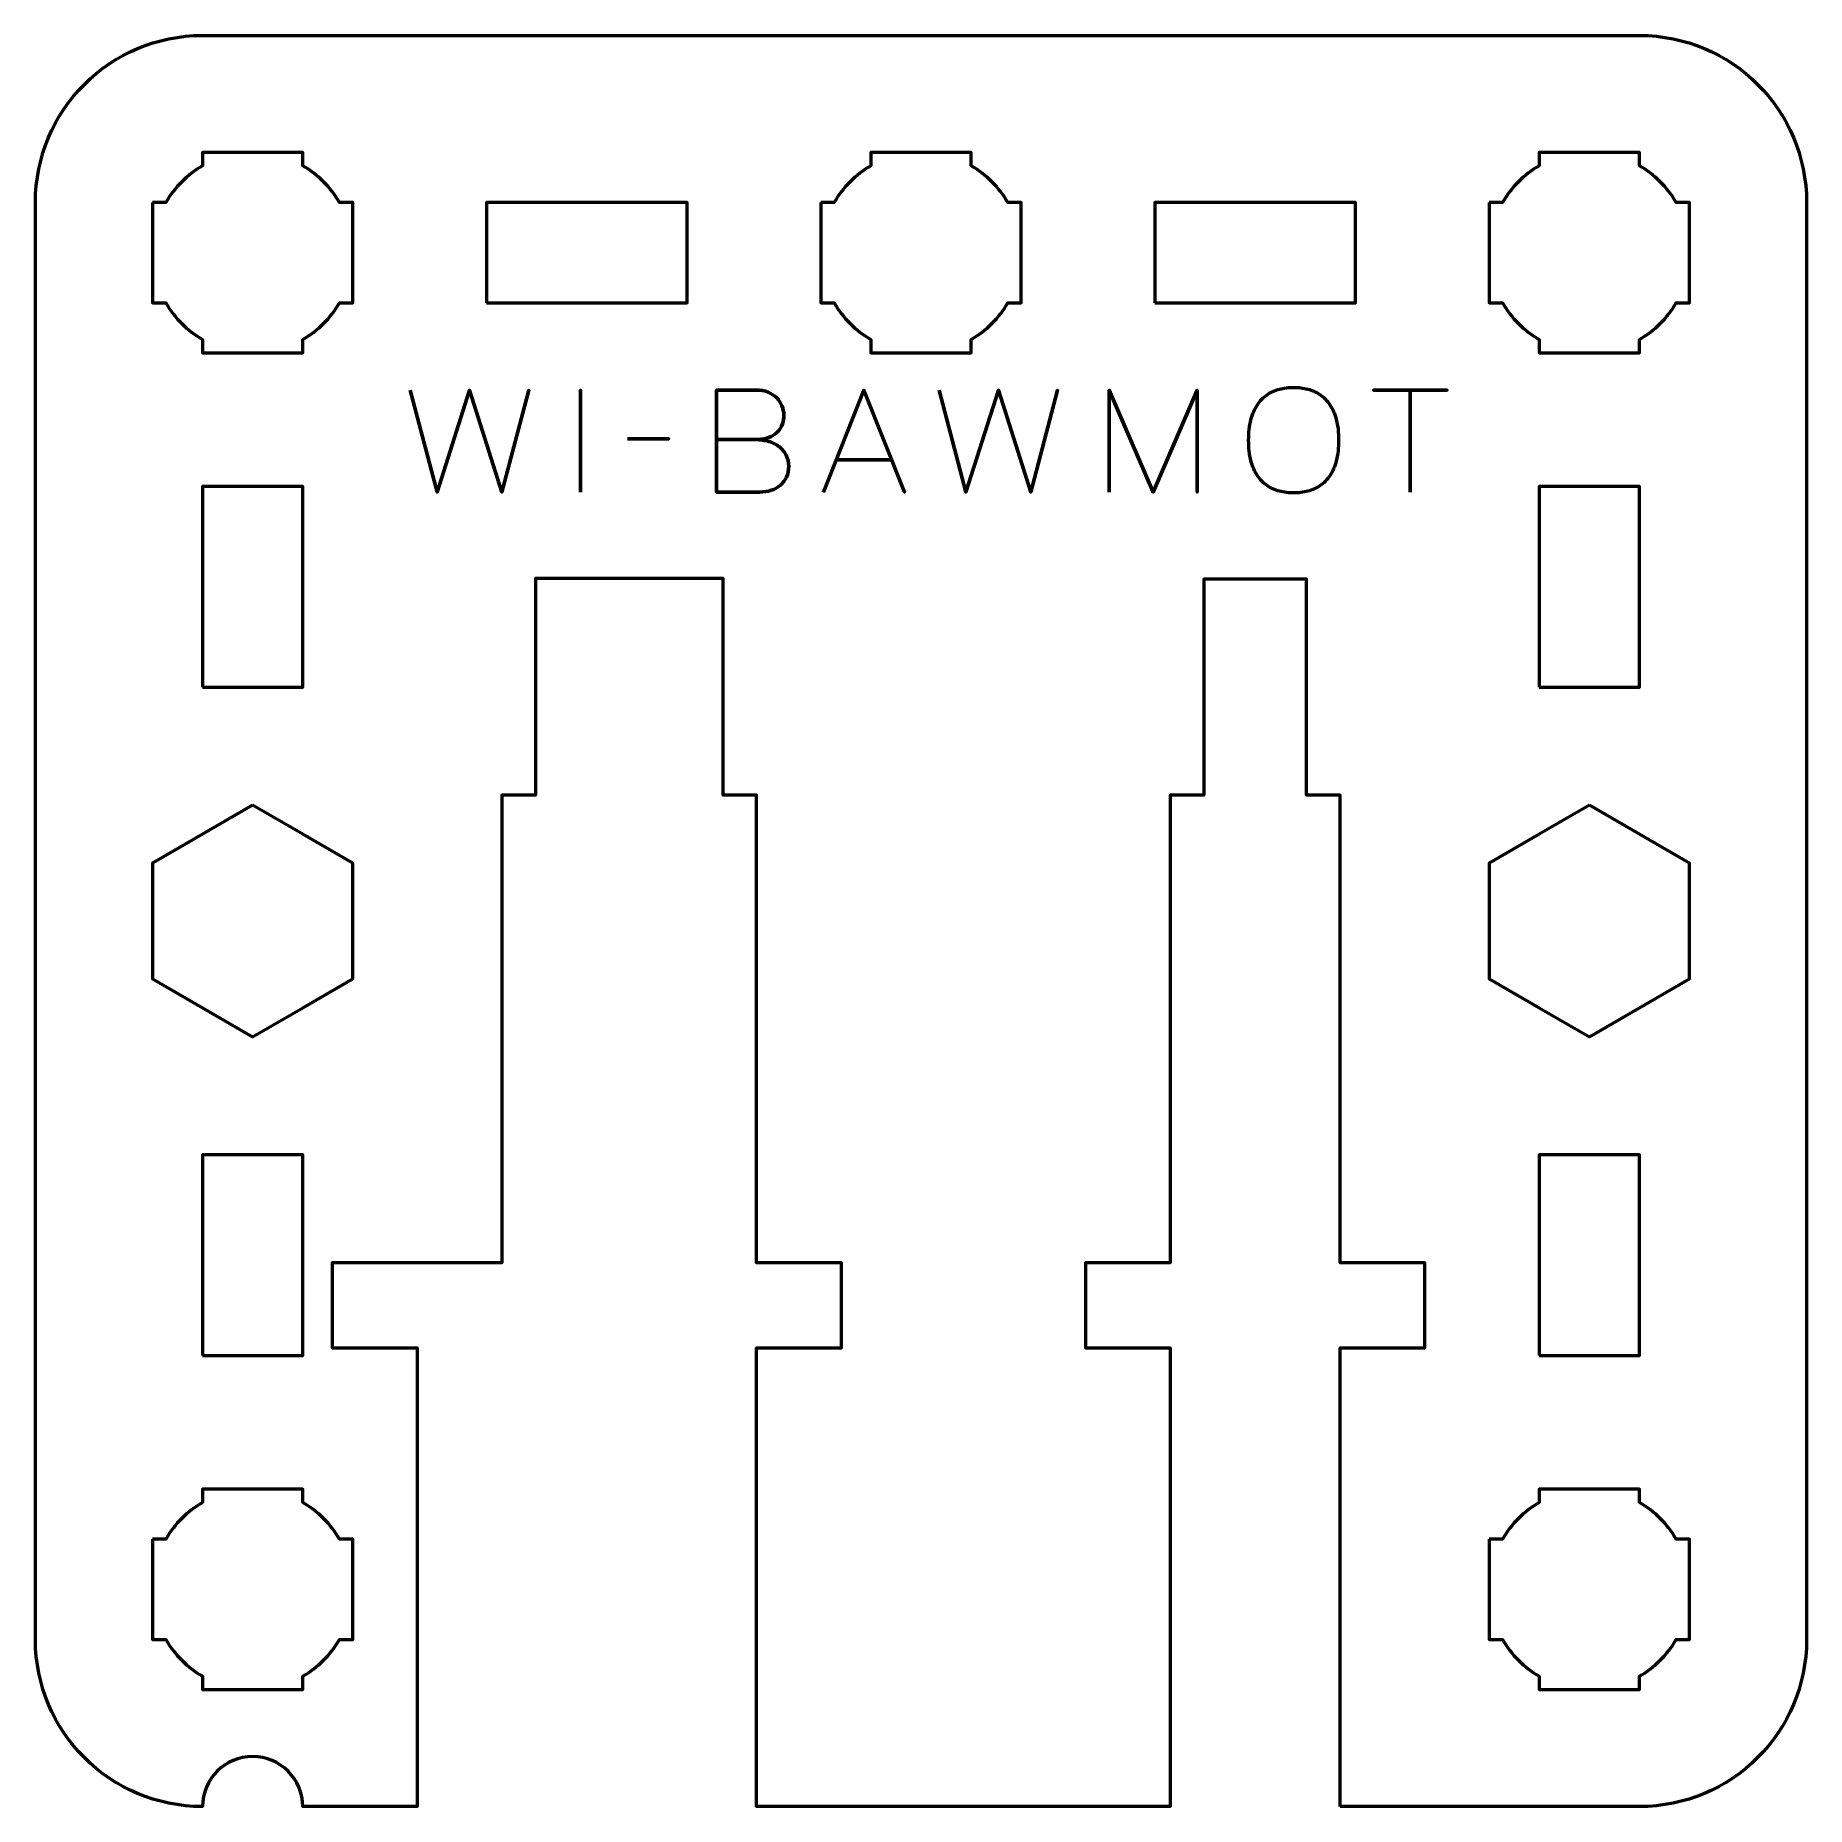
# Model space of a CAD drawing. Header units: centimetres. Extents: x -13.15 to -7.85, y -17.5 to -12.2.
import ezdxf

# ---------------------------------------------------------------- set-up
doc = ezdxf.new("R2010")
doc.units = ezdxf.units.CM
doc.header["$MEASUREMENT"] = 0
doc.layers.add('Layer 1', color=7, linetype='Continuous')

msp = doc.modelspace()

# ---------------------------------------------------------------- linework, layer by layer
at = {"layer": 'Layer 1', "lineweight": 53}
for points in [[(-11.8, -13), (-11.2, -13), (-11.2, -12.7), (-11.8, -12.7), (-11.8, -13)], [(-9.8, -13), (-9.2, -13), (-9.2, -12.7), (-9.8, -12.7), (-9.8, -13)], [(-12.65, -14.15), (-12.35, -14.15), (-12.35, -13.55), (-12.65, -13.55), (-12.65, -14.15)], [(-8.65, -14.15), (-8.35, -14.15), (-8.35, -13.55), (-8.65, -13.55), (-8.65, -14.15)], [(-12.65, -16.15), (-12.35, -16.15), (-12.35, -15.55), (-12.65, -15.55), (-12.65, -16.15)], [(-8.65, -16.15), (-8.35, -16.15), (-8.35, -15.55), (-8.65, -15.55), (-8.65, -16.15)]]:
    msp.add_lwpolyline(points, close=True, dxfattribs=at)
for points, knots in [([(-9.246, -17.5), (-9.246, -17.5), (-8.35, -17.5), (-8.35, -17.5), (-8.35, -17.5), (-8.07391, -17.5), (-7.85, -17.27609), (-7.85, -17), (-7.85, -17), (-7.85, -17), (-7.85, -12.7), (-7.85, -12.7), (-7.85, -12.7), (-7.85, -12.42391), (-8.07391, -12.2), (-8.35, -12.2), (-8.35, -12.2), (-8.35, -12.2), (-12.65, -12.2), (-12.65, -12.2), (-12.65, -12.2), (-12.92609, -12.2), (-13.15, -12.42391), (-13.15, -12.7), (-13.15, -12.7), (-13.15, -12.7), (-13.15, -17), (-13.15, -17), (-13.15, -17), (-13.15, -17.27609), (-12.92609, -17.5), (-12.65, -17.5), (-12.65, -17.5), (-12.65, -17.5), (-12.65, -17.5), (-12.65, -17.5), (-12.65, -17.5), (-12.65, -17.41717), (-12.58283, -17.35), (-12.5, -17.35), (-12.5, -17.35), (-12.41717, -17.35), (-12.35, -17.41717), (-12.35, -17.5), (-12.35, -17.5), (-12.35, -17.5), (-12.008, -17.5), (-12.008, -17.5), (-12.008, -17.5), (-12.008, -17.5), (-12.008, -16.12699), (-12.008, -16.12699), (-12.008, -16.12699), (-12.008, -16.12699), (-12.262, -16.12699), (-12.262, -16.12699), (-12.262, -16.12699), (-12.262, -16.12699), (-12.262, -15.87299), (-12.262, -15.87299), (-12.262, -15.87299), (-12.262, -15.87299), (-11.754, -15.87299), (-11.754, -15.87299), (-11.754, -15.87299), (-11.754, -15.87299), (-11.754, -14.47299), (-11.754, -14.47299), (-11.754, -14.47299), (-11.754, -14.47299), (-11.654, -14.47302), (-11.654, -14.47302), (-11.654, -14.47302), (-11.654, -14.47302), (-11.654, -14.24998), (-11.654, -14.24998), (-11.654, -14.24998), (-11.654, -14.24998), (-11.654, -13.825), (-11.654, -13.825), (-11.654, -13.825), (-11.654, -13.825), (-11.092, -13.82501), (-11.092, -13.82501), (-11.092, -13.82501), (-11.092, -13.82501), (-11.092, -14.24998), (-11.092, -14.24998), (-11.092, -14.24998), (-11.092, -14.24998), (-11.092, -14.47302), (-11.092, -14.47302), (-11.092, -14.47302), (-11.092, -14.47302), (-10.992, -14.47299), (-10.992, -14.47299), (-10.992, -14.47299), (-10.992, -14.47299), (-10.992, -15.87299), (-10.992, -15.87299), (-10.992, -15.87299), (-10.992, -15.87299), (-10.738, -15.87299), (-10.738, -15.87299), (-10.738, -15.87299), (-10.738, -15.87299), (-10.738, -16.12699), (-10.738, -16.12699), (-10.738, -16.12699), (-10.738, -16.12699), (-10.992, -16.12699), (-10.992, -16.12699), (-10.992, -16.12699), (-10.992, -16.12699), (-10.992, -17.5), (-10.992, -17.5), (-10.992, -17.5), (-10.992, -17.5), (-9.754, -17.5), (-9.754, -17.5), (-9.754, -17.5), (-9.754, -17.5), (-9.754, -16.12699), (-9.754, -16.12699), (-9.754, -16.12699), (-9.754, -16.12699), (-10.008, -16.12699), (-10.008, -16.12699), (-10.008, -16.12699), (-10.008, -16.12699), (-10.008, -15.87299), (-10.008, -15.87299), (-10.008, -15.87299), (-10.008, -15.87299), (-9.754, -15.87299), (-9.754, -15.87299), (-9.754, -15.87299), (-9.754, -15.87299), (-9.754, -14.47299), (-9.754, -14.47299), (-9.754, -14.47299), (-9.754, -14.47299), (-9.654, -14.47302), (-9.654, -14.47302), (-9.654, -14.47302), (-9.654, -14.47302), (-9.654, -14.24998), (-9.654, -14.24998), (-9.654, -14.24998), (-9.654, -14.24998), (-9.65399, -13.827), (-9.65399, -13.827), (-9.65399, -13.827), (-9.65399, -13.827), (-9.34599, -13.82701), (-9.34599, -13.82701), (-9.34599, -13.82701), (-9.34599, -13.82701), (-9.346, -14.24998), (-9.346, -14.24998), (-9.346, -14.24998), (-9.346, -14.24998), (-9.346, -14.47302), (-9.346, -14.47302), (-9.346, -14.47302), (-9.346, -14.47302), (-9.246, -14.47299), (-9.246, -14.47299), (-9.246, -14.47299), (-9.246, -14.47299), (-9.246, -15.87299), (-9.246, -15.87299), (-9.246, -15.87299), (-9.246, -15.87299), (-8.992, -15.87299), (-8.992, -15.87299), (-8.992, -15.87299), (-8.992, -15.87299), (-8.992, -16.12699), (-8.992, -16.12699), (-8.992, -16.12699), (-8.992, -16.12699), (-9.246, -16.12699), (-9.246, -16.12699), (-9.246, -16.12699), (-9.246, -16.12699), (-9.246, -17.5), (-9.246, -17.5)], [0, 0, 0, 0, 0.0212766, 0.0212766, 0.0212766, 0.0212766, 0.0425532, 0.0425532, 0.0425532, 0.0425532, 0.0638298, 0.0638298, 0.0638298, 0.0638298, 0.0851064, 0.0851064, 0.0851064, 0.0851064, 0.106383, 0.106383, 0.106383, 0.106383, 0.1276596, 0.1276596, 0.1276596, 0.1276596, 0.1489362, 0.1489362, 0.1489362, 0.1489362, 0.1702128, 0.1702128, 0.1702128, 0.1702128, 0.1914894, 0.1914894, 0.1914894, 0.1914894, 0.212766, 0.212766, 0.212766, 0.212766, 0.2340426, 0.2340426, 0.2340426, 0.2340426, 0.2553191, 0.2553191, 0.2553191, 0.2553191, 0.2765957, 0.2765957, 0.2765957, 0.2765957, 0.2978723, 0.2978723, 0.2978723, 0.2978723, 0.3191489, 0.3191489, 0.3191489, 0.3191489, 0.3404255, 0.3404255, 0.3404255, 0.3404255, 0.3617021, 0.3617021, 0.3617021, 0.3617021, 0.3829787, 0.3829787, 0.3829787, 0.3829787, 0.4042553, 0.4042553, 0.4042553, 0.4042553, 0.4255319, 0.4255319, 0.4255319, 0.4255319, 0.4468085, 0.4468085, 0.4468085, 0.4468085, 0.4680851, 0.4680851, 0.4680851, 0.4680851, 0.4893617, 0.4893617, 0.4893617, 0.4893617, 0.5106383, 0.5106383, 0.5106383, 0.5106383, 0.5319149, 0.5319149, 0.5319149, 0.5319149, 0.5531915, 0.5531915, 0.5531915, 0.5531915, 0.5744681, 0.5744681, 0.5744681, 0.5744681, 0.5957447, 0.5957447, 0.5957447, 0.5957447, 0.6170213, 0.6170213, 0.6170213, 0.6170213, 0.6382979, 0.6382979, 0.6382979, 0.6382979, 0.6595745, 0.6595745, 0.6595745, 0.6595745, 0.6808511, 0.6808511, 0.6808511, 0.6808511, 0.7021277, 0.7021277, 0.7021277, 0.7021277, 0.7234043, 0.7234043, 0.7234043, 0.7234043, 0.7446809, 0.7446809, 0.7446809, 0.7446809, 0.7659574, 0.7659574, 0.7659574, 0.7659574, 0.787234, 0.787234, 0.787234, 0.787234, 0.8085106, 0.8085106, 0.8085106, 0.8085106, 0.8297872, 0.8297872, 0.8297872, 0.8297872, 0.8510638, 0.8510638, 0.8510638, 0.8510638, 0.8723404, 0.8723404, 0.8723404, 0.8723404, 0.893617, 0.893617, 0.893617, 0.893617, 0.9148936, 0.9148936, 0.9148936, 0.9148936, 0.9361702, 0.9361702, 0.9361702, 0.9361702, 0.9574468, 0.9574468, 0.9574468, 0.9574468, 0.9787234, 0.9787234, 0.9787234, 0.9787234, 1, 1, 1, 1]), ([(-12.8, -12.7), (-12.8, -12.7), (-12.75985, -12.7), (-12.75985, -12.7), (-12.75985, -12.7), (-12.7335, -12.65447), (-12.69553, -12.6165), (-12.65, -12.59015), (-12.65, -12.59015), (-12.65, -12.59015), (-12.65, -12.55), (-12.65, -12.55), (-12.65, -12.55), (-12.65, -12.55), (-12.5, -12.55), (-12.5, -12.55), (-12.5, -12.55), (-12.5, -12.55), (-12.35, -12.55), (-12.35, -12.55), (-12.35, -12.55), (-12.35, -12.55), (-12.35, -12.59015), (-12.35, -12.59015), (-12.35, -12.59015), (-12.30447, -12.6165), (-12.2665, -12.65447), (-12.24015, -12.7), (-12.24015, -12.7), (-12.24015, -12.7), (-12.2, -12.7), (-12.2, -12.7), (-12.2, -12.7), (-12.2, -12.7), (-12.2, -12.85), (-12.2, -12.85), (-12.2, -12.85), (-12.2, -12.85), (-12.2, -13), (-12.2, -13), (-12.2, -13), (-12.2, -13), (-12.24015, -13), (-12.24015, -13), (-12.24015, -13), (-12.2665, -13.04553), (-12.30447, -13.0835), (-12.35, -13.10985), (-12.35, -13.10985), (-12.35, -13.10985), (-12.35, -13.15), (-12.35, -13.15), (-12.35, -13.15), (-12.35, -13.15), (-12.5, -13.15), (-12.5, -13.15), (-12.5, -13.15), (-12.5, -13.15), (-12.65, -13.15), (-12.65, -13.15), (-12.65, -13.15), (-12.65, -13.15), (-12.65, -13.10985), (-12.65, -13.10985), (-12.65, -13.10985), (-12.69553, -13.0835), (-12.7335, -13.04553), (-12.75985, -13), (-12.75985, -13), (-12.75985, -13), (-12.8, -13), (-12.8, -13), (-12.8, -13), (-12.8, -13), (-12.8, -12.85), (-12.8, -12.85), (-12.8, -12.85), (-12.8, -12.85), (-12.8, -12.7), (-12.8, -12.7)], [0, 0, 0, 0, 0.05, 0.05, 0.05, 0.05, 0.1, 0.1, 0.1, 0.1, 0.15, 0.15, 0.15, 0.15, 0.2, 0.2, 0.2, 0.2, 0.25, 0.25, 0.25, 0.25, 0.3, 0.3, 0.3, 0.3, 0.35, 0.35, 0.35, 0.35, 0.4, 0.4, 0.4, 0.4, 0.45, 0.45, 0.45, 0.45, 0.5, 0.5, 0.5, 0.5, 0.55, 0.55, 0.55, 0.55, 0.6, 0.6, 0.6, 0.6, 0.65, 0.65, 0.65, 0.65, 0.7, 0.7, 0.7, 0.7, 0.75, 0.75, 0.75, 0.75, 0.8, 0.8, 0.8, 0.8, 0.85, 0.85, 0.85, 0.85, 0.9, 0.9, 0.9, 0.9, 0.95, 0.95, 0.95, 0.95, 1, 1, 1, 1]), ([(-10.8, -12.7), (-10.8, -12.7), (-10.75985, -12.7), (-10.75985, -12.7), (-10.75985, -12.7), (-10.7335, -12.65447), (-10.69553, -12.6165), (-10.65, -12.59015), (-10.65, -12.59015), (-10.65, -12.59015), (-10.65, -12.55), (-10.65, -12.55), (-10.65, -12.55), (-10.65, -12.55), (-10.5, -12.55), (-10.5, -12.55), (-10.5, -12.55), (-10.5, -12.55), (-10.35, -12.55), (-10.35, -12.55), (-10.35, -12.55), (-10.35, -12.55), (-10.35, -12.59015), (-10.35, -12.59015), (-10.35, -12.59015), (-10.30447, -12.6165), (-10.2665, -12.65447), (-10.24015, -12.7), (-10.24015, -12.7), (-10.24015, -12.7), (-10.2, -12.7), (-10.2, -12.7), (-10.2, -12.7), (-10.2, -12.7), (-10.2, -12.85), (-10.2, -12.85), (-10.2, -12.85), (-10.2, -12.85), (-10.2, -13), (-10.2, -13), (-10.2, -13), (-10.2, -13), (-10.24015, -13), (-10.24015, -13), (-10.24015, -13), (-10.2665, -13.04553), (-10.30447, -13.0835), (-10.35, -13.10985), (-10.35, -13.10985), (-10.35, -13.10985), (-10.35, -13.15), (-10.35, -13.15), (-10.35, -13.15), (-10.35, -13.15), (-10.5, -13.15), (-10.5, -13.15), (-10.5, -13.15), (-10.5, -13.15), (-10.65, -13.15), (-10.65, -13.15), (-10.65, -13.15), (-10.65, -13.15), (-10.65, -13.10985), (-10.65, -13.10985), (-10.65, -13.10985), (-10.69553, -13.0835), (-10.7335, -13.04553), (-10.75985, -13), (-10.75985, -13), (-10.75985, -13), (-10.8, -13), (-10.8, -13), (-10.8, -13), (-10.8, -13), (-10.8, -12.85), (-10.8, -12.85), (-10.8, -12.85), (-10.8, -12.85), (-10.8, -12.7), (-10.8, -12.7)], [0, 0, 0, 0, 0.05, 0.05, 0.05, 0.05, 0.1, 0.1, 0.1, 0.1, 0.15, 0.15, 0.15, 0.15, 0.2, 0.2, 0.2, 0.2, 0.25, 0.25, 0.25, 0.25, 0.3, 0.3, 0.3, 0.3, 0.35, 0.35, 0.35, 0.35, 0.4, 0.4, 0.4, 0.4, 0.45, 0.45, 0.45, 0.45, 0.5, 0.5, 0.5, 0.5, 0.55, 0.55, 0.55, 0.55, 0.6, 0.6, 0.6, 0.6, 0.65, 0.65, 0.65, 0.65, 0.7, 0.7, 0.7, 0.7, 0.75, 0.75, 0.75, 0.75, 0.8, 0.8, 0.8, 0.8, 0.85, 0.85, 0.85, 0.85, 0.9, 0.9, 0.9, 0.9, 0.95, 0.95, 0.95, 0.95, 1, 1, 1, 1]), ([(-8.8, -12.7), (-8.8, -12.7), (-8.75985, -12.7), (-8.75985, -12.7), (-8.75985, -12.7), (-8.7335, -12.65447), (-8.69553, -12.6165), (-8.65, -12.59015), (-8.65, -12.59015), (-8.65, -12.59015), (-8.65, -12.55), (-8.65, -12.55), (-8.65, -12.55), (-8.65, -12.55), (-8.5, -12.55), (-8.5, -12.55), (-8.5, -12.55), (-8.5, -12.55), (-8.35, -12.55), (-8.35, -12.55), (-8.35, -12.55), (-8.35, -12.55), (-8.35, -12.59015), (-8.35, -12.59015), (-8.35, -12.59015), (-8.30447, -12.6165), (-8.2665, -12.65447), (-8.24015, -12.7), (-8.24015, -12.7), (-8.24015, -12.7), (-8.2, -12.7), (-8.2, -12.7), (-8.2, -12.7), (-8.2, -12.7), (-8.2, -12.85), (-8.2, -12.85), (-8.2, -12.85), (-8.2, -12.85), (-8.2, -13), (-8.2, -13), (-8.2, -13), (-8.2, -13), (-8.24015, -13), (-8.24015, -13), (-8.24015, -13), (-8.2665, -13.04553), (-8.30447, -13.0835), (-8.35, -13.10985), (-8.35, -13.10985), (-8.35, -13.10985), (-8.35, -13.15), (-8.35, -13.15), (-8.35, -13.15), (-8.35, -13.15), (-8.5, -13.15), (-8.5, -13.15), (-8.5, -13.15), (-8.5, -13.15), (-8.65, -13.15), (-8.65, -13.15), (-8.65, -13.15), (-8.65, -13.15), (-8.65, -13.10985), (-8.65, -13.10985), (-8.65, -13.10985), (-8.69553, -13.0835), (-8.7335, -13.04553), (-8.75985, -13), (-8.75985, -13), (-8.75985, -13), (-8.8, -13), (-8.8, -13), (-8.8, -13), (-8.8, -13), (-8.8, -12.85), (-8.8, -12.85), (-8.8, -12.85), (-8.8, -12.85), (-8.8, -12.7), (-8.8, -12.7)], [0, 0, 0, 0, 0.05, 0.05, 0.05, 0.05, 0.1, 0.1, 0.1, 0.1, 0.15, 0.15, 0.15, 0.15, 0.2, 0.2, 0.2, 0.2, 0.25, 0.25, 0.25, 0.25, 0.3, 0.3, 0.3, 0.3, 0.35, 0.35, 0.35, 0.35, 0.4, 0.4, 0.4, 0.4, 0.45, 0.45, 0.45, 0.45, 0.5, 0.5, 0.5, 0.5, 0.55, 0.55, 0.55, 0.55, 0.6, 0.6, 0.6, 0.6, 0.65, 0.65, 0.65, 0.65, 0.7, 0.7, 0.7, 0.7, 0.75, 0.75, 0.75, 0.75, 0.8, 0.8, 0.8, 0.8, 0.85, 0.85, 0.85, 0.85, 0.9, 0.9, 0.9, 0.9, 0.95, 0.95, 0.95, 0.95, 1, 1, 1, 1]), ([(-12.5, -14.50359), (-12.5, -14.50359), (-12.35, -14.59019), (-12.35, -14.59019), (-12.35, -14.59019), (-12.35, -14.59019), (-12.2, -14.67679), (-12.2, -14.67679), (-12.2, -14.67679), (-12.2, -14.67679), (-12.2, -14.85), (-12.2, -14.85), (-12.2, -14.85), (-12.2, -14.85), (-12.2, -15.02321), (-12.2, -15.02321), (-12.2, -15.02321), (-12.2, -15.02321), (-12.35, -15.10981), (-12.35, -15.10981), (-12.35, -15.10981), (-12.35, -15.10981), (-12.5, -15.19641), (-12.5, -15.19641), (-12.5, -15.19641), (-12.5, -15.19641), (-12.65, -15.10981), (-12.65, -15.10981), (-12.65, -15.10981), (-12.65, -15.10981), (-12.8, -15.02321), (-12.8, -15.02321), (-12.8, -15.02321), (-12.8, -15.02321), (-12.8, -14.85), (-12.8, -14.85), (-12.8, -14.85), (-12.8, -14.85), (-12.8, -14.67679), (-12.8, -14.67679), (-12.8, -14.67679), (-12.8, -14.67679), (-12.65, -14.59019), (-12.65, -14.59019), (-12.65, -14.59019), (-12.65, -14.59019), (-12.5, -14.50359), (-12.5, -14.50359)], [0, 0, 0, 0, 0.0833333, 0.0833333, 0.0833333, 0.0833333, 0.1666667, 0.1666667, 0.1666667, 0.1666667, 0.25, 0.25, 0.25, 0.25, 0.3333333, 0.3333333, 0.3333333, 0.3333333, 0.4166667, 0.4166667, 0.4166667, 0.4166667, 0.5, 0.5, 0.5, 0.5, 0.5833333, 0.5833333, 0.5833333, 0.5833333, 0.6666667, 0.6666667, 0.6666667, 0.6666667, 0.75, 0.75, 0.75, 0.75, 0.8333333, 0.8333333, 0.8333333, 0.8333333, 0.9166667, 0.9166667, 0.9166667, 0.9166667, 1, 1, 1, 1]), ([(-8.5, -14.50359), (-8.5, -14.50359), (-8.35, -14.59019), (-8.35, -14.59019), (-8.35, -14.59019), (-8.35, -14.59019), (-8.2, -14.67679), (-8.2, -14.67679), (-8.2, -14.67679), (-8.2, -14.67679), (-8.2, -14.85), (-8.2, -14.85), (-8.2, -14.85), (-8.2, -14.85), (-8.2, -15.02321), (-8.2, -15.02321), (-8.2, -15.02321), (-8.2, -15.02321), (-8.35, -15.10981), (-8.35, -15.10981), (-8.35, -15.10981), (-8.35, -15.10981), (-8.5, -15.19641), (-8.5, -15.19641), (-8.5, -15.19641), (-8.5, -15.19641), (-8.65, -15.10981), (-8.65, -15.10981), (-8.65, -15.10981), (-8.65, -15.10981), (-8.8, -15.02321), (-8.8, -15.02321), (-8.8, -15.02321), (-8.8, -15.02321), (-8.8, -14.85), (-8.8, -14.85), (-8.8, -14.85), (-8.8, -14.85), (-8.8, -14.67679), (-8.8, -14.67679), (-8.8, -14.67679), (-8.8, -14.67679), (-8.65, -14.59019), (-8.65, -14.59019), (-8.65, -14.59019), (-8.65, -14.59019), (-8.5, -14.50359), (-8.5, -14.50359)], [0, 0, 0, 0, 0.0833333, 0.0833333, 0.0833333, 0.0833333, 0.1666667, 0.1666667, 0.1666667, 0.1666667, 0.25, 0.25, 0.25, 0.25, 0.3333333, 0.3333333, 0.3333333, 0.3333333, 0.4166667, 0.4166667, 0.4166667, 0.4166667, 0.5, 0.5, 0.5, 0.5, 0.5833333, 0.5833333, 0.5833333, 0.5833333, 0.6666667, 0.6666667, 0.6666667, 0.6666667, 0.75, 0.75, 0.75, 0.75, 0.8333333, 0.8333333, 0.8333333, 0.8333333, 0.9166667, 0.9166667, 0.9166667, 0.9166667, 1, 1, 1, 1]), ([(-12.8, -16.7), (-12.8, -16.7), (-12.75985, -16.7), (-12.75985, -16.7), (-12.75985, -16.7), (-12.7335, -16.65447), (-12.69553, -16.6165), (-12.65, -16.59015), (-12.65, -16.59015), (-12.65, -16.59015), (-12.65, -16.55), (-12.65, -16.55), (-12.65, -16.55), (-12.65, -16.55), (-12.5, -16.55), (-12.5, -16.55), (-12.5, -16.55), (-12.5, -16.55), (-12.35, -16.55), (-12.35, -16.55), (-12.35, -16.55), (-12.35, -16.55), (-12.35, -16.59015), (-12.35, -16.59015), (-12.35, -16.59015), (-12.30447, -16.6165), (-12.2665, -16.65447), (-12.24015, -16.7), (-12.24015, -16.7), (-12.24015, -16.7), (-12.2, -16.7), (-12.2, -16.7), (-12.2, -16.7), (-12.2, -16.7), (-12.2, -16.85), (-12.2, -16.85), (-12.2, -16.85), (-12.2, -16.85), (-12.2, -17), (-12.2, -17), (-12.2, -17), (-12.2, -17), (-12.24015, -17), (-12.24015, -17), (-12.24015, -17), (-12.2665, -17.04553), (-12.30447, -17.0835), (-12.35, -17.10985), (-12.35, -17.10985), (-12.35, -17.10985), (-12.35, -17.15), (-12.35, -17.15), (-12.35, -17.15), (-12.35, -17.15), (-12.5, -17.15), (-12.5, -17.15), (-12.5, -17.15), (-12.5, -17.15), (-12.65, -17.15), (-12.65, -17.15), (-12.65, -17.15), (-12.65, -17.15), (-12.65, -17.10985), (-12.65, -17.10985), (-12.65, -17.10985), (-12.69553, -17.0835), (-12.7335, -17.04553), (-12.75985, -17), (-12.75985, -17), (-12.75985, -17), (-12.8, -17), (-12.8, -17), (-12.8, -17), (-12.8, -17), (-12.8, -16.85), (-12.8, -16.85), (-12.8, -16.85), (-12.8, -16.85), (-12.8, -16.7), (-12.8, -16.7)], [0, 0, 0, 0, 0.05, 0.05, 0.05, 0.05, 0.1, 0.1, 0.1, 0.1, 0.15, 0.15, 0.15, 0.15, 0.2, 0.2, 0.2, 0.2, 0.25, 0.25, 0.25, 0.25, 0.3, 0.3, 0.3, 0.3, 0.35, 0.35, 0.35, 0.35, 0.4, 0.4, 0.4, 0.4, 0.45, 0.45, 0.45, 0.45, 0.5, 0.5, 0.5, 0.5, 0.55, 0.55, 0.55, 0.55, 0.6, 0.6, 0.6, 0.6, 0.65, 0.65, 0.65, 0.65, 0.7, 0.7, 0.7, 0.7, 0.75, 0.75, 0.75, 0.75, 0.8, 0.8, 0.8, 0.8, 0.85, 0.85, 0.85, 0.85, 0.9, 0.9, 0.9, 0.9, 0.95, 0.95, 0.95, 0.95, 1, 1, 1, 1]), ([(-8.8, -16.7), (-8.8, -16.7), (-8.75985, -16.7), (-8.75985, -16.7), (-8.75985, -16.7), (-8.7335, -16.65447), (-8.69553, -16.6165), (-8.65, -16.59015), (-8.65, -16.59015), (-8.65, -16.59015), (-8.65, -16.55), (-8.65, -16.55), (-8.65, -16.55), (-8.65, -16.55), (-8.5, -16.55), (-8.5, -16.55), (-8.5, -16.55), (-8.5, -16.55), (-8.35, -16.55), (-8.35, -16.55), (-8.35, -16.55), (-8.35, -16.55), (-8.35, -16.59015), (-8.35, -16.59015), (-8.35, -16.59015), (-8.30447, -16.6165), (-8.2665, -16.65447), (-8.24015, -16.7), (-8.24015, -16.7), (-8.24015, -16.7), (-8.2, -16.7), (-8.2, -16.7), (-8.2, -16.7), (-8.2, -16.7), (-8.2, -16.85), (-8.2, -16.85), (-8.2, -16.85), (-8.2, -16.85), (-8.2, -17), (-8.2, -17), (-8.2, -17), (-8.2, -17), (-8.24015, -17), (-8.24015, -17), (-8.24015, -17), (-8.2665, -17.04553), (-8.30447, -17.0835), (-8.35, -17.10985), (-8.35, -17.10985), (-8.35, -17.10985), (-8.35, -17.15), (-8.35, -17.15), (-8.35, -17.15), (-8.35, -17.15), (-8.5, -17.15), (-8.5, -17.15), (-8.5, -17.15), (-8.5, -17.15), (-8.65, -17.15), (-8.65, -17.15), (-8.65, -17.15), (-8.65, -17.15), (-8.65, -17.10985), (-8.65, -17.10985), (-8.65, -17.10985), (-8.69553, -17.0835), (-8.7335, -17.04553), (-8.75985, -17), (-8.75985, -17), (-8.75985, -17), (-8.8, -17), (-8.8, -17), (-8.8, -17), (-8.8, -17), (-8.8, -16.85), (-8.8, -16.85), (-8.8, -16.85), (-8.8, -16.85), (-8.8, -16.7), (-8.8, -16.7)], [0, 0, 0, 0, 0.05, 0.05, 0.05, 0.05, 0.1, 0.1, 0.1, 0.1, 0.15, 0.15, 0.15, 0.15, 0.2, 0.2, 0.2, 0.2, 0.25, 0.25, 0.25, 0.25, 0.3, 0.3, 0.3, 0.3, 0.35, 0.35, 0.35, 0.35, 0.4, 0.4, 0.4, 0.4, 0.45, 0.45, 0.45, 0.45, 0.5, 0.5, 0.5, 0.5, 0.55, 0.55, 0.55, 0.55, 0.6, 0.6, 0.6, 0.6, 0.65, 0.65, 0.65, 0.65, 0.7, 0.7, 0.7, 0.7, 0.75, 0.75, 0.75, 0.75, 0.8, 0.8, 0.8, 0.8, 0.85, 0.85, 0.85, 0.85, 0.9, 0.9, 0.9, 0.9, 0.95, 0.95, 0.95, 0.95, 1, 1, 1, 1])]:
    msp.add_open_spline(points, degree=3, knots=knots, dxfattribs=at)
at = {"layer": 'Layer 1', "color": 5, "lineweight": 53}
for points, knots in [([(-12.02822, -13.26122), (-12.02822, -13.26122), (-11.94779, -13.56644), (-11.94779, -13.56644), (-11.94779, -13.56644), (-11.94779, -13.56644), (-11.85085, -13.26122), (-11.85085, -13.26122), (-11.85085, -13.26122), (-11.85085, -13.26122), (-11.7539, -13.56644), (-11.7539, -13.56644), (-11.7539, -13.56644), (-11.7539, -13.56644), (-11.67347, -13.26122), (-11.67347, -13.26122), (-11.67347, -13.26122), (-11.67347, -13.26122), (-11.7539, -13.56644), (-11.7539, -13.56644), (-11.7539, -13.56644), (-11.7539, -13.56644), (-11.85085, -13.26122), (-11.85085, -13.26122), (-11.85085, -13.26122), (-11.85085, -13.26122), (-11.94779, -13.56644), (-11.94779, -13.56644), (-11.94779, -13.56644), (-11.94779, -13.56644), (-12.02822, -13.26122), (-12.02822, -13.26122)], [0, 0, 0, 0, 0.125, 0.125, 0.125, 0.125, 0.25, 0.25, 0.25, 0.25, 0.375, 0.375, 0.375, 0.375, 0.5, 0.5, 0.5, 0.5, 0.625, 0.625, 0.625, 0.625, 0.75, 0.75, 0.75, 0.75, 0.875, 0.875, 0.875, 0.875, 1, 1, 1, 1]), ([(-11.51895, -13.56644), (-11.51895, -13.56644), (-11.51895, -13.26122), (-11.51895, -13.26122), (-11.51895, -13.26122), (-11.51895, -13.26122), (-11.51895, -13.56644), (-11.51895, -13.56644)], [0, 0, 0, 0, 0.5, 0.5, 0.5, 0.5, 1, 1, 1, 1]), ([(-11.11213, -13.40938), (-11.11213, -13.40938), (-10.99487, -13.40938), (-10.99487, -13.40938), (-10.99487, -13.40938), (-10.97963, -13.40931), (-10.96665, -13.4072), (-10.95571, -13.40303), (-10.95571, -13.40303), (-10.94484, -13.39894), (-10.93603, -13.39337), (-10.92918, -13.38638), (-10.92918, -13.38638), (-10.92234, -13.3794), (-10.9174, -13.3715), (-10.91429, -13.36275), (-10.91429, -13.36275), (-10.91126, -13.35407), (-10.90985, -13.34504), (-10.9102, -13.33573), (-10.9102, -13.33573), (-10.91063, -13.32641), (-10.9126, -13.31738), (-10.91613, -13.30856), (-10.91613, -13.30856), (-10.91959, -13.29974), (-10.92481, -13.29177), (-10.93165, -13.28464), (-10.93165, -13.28464), (-10.93849, -13.27752), (-10.94703, -13.27187), (-10.9574, -13.26771), (-10.9574, -13.26771), (-10.96778, -13.26348), (-10.97998, -13.26129), (-10.99402, -13.26122), (-10.99402, -13.26122), (-10.99402, -13.26122), (-11.11213, -13.26122), (-11.11213, -13.26122), (-11.11213, -13.26122), (-11.11213, -13.26122), (-11.11213, -13.56644), (-11.11213, -13.56644), (-11.11213, -13.56644), (-11.11213, -13.56644), (-10.98217, -13.56644), (-10.98217, -13.56644), (-10.98217, -13.56644), (-10.97003, -13.56644), (-10.95874, -13.56468), (-10.9483, -13.56122), (-10.9483, -13.56122), (-10.93786, -13.55769), (-10.92876, -13.55268), (-10.92086, -13.54598), (-10.92086, -13.54598), (-10.91302, -13.53935), (-10.90689, -13.5313), (-10.90251, -13.52178), (-10.90251, -13.52178), (-10.89814, -13.51225), (-10.89588, -13.50146), (-10.89581, -13.48939), (-10.89581, -13.48939), (-10.89609, -13.47726), (-10.89863, -13.46632), (-10.9035, -13.45652), (-10.9035, -13.45652), (-10.90837, -13.44671), (-10.91514, -13.43831), (-10.92389, -13.43126), (-10.92389, -13.43126), (-10.93264, -13.42427), (-10.94308, -13.41884), (-10.95508, -13.4151), (-10.95508, -13.4151), (-10.96707, -13.41136), (-10.98033, -13.40946), (-10.99487, -13.40938), (-10.99487, -13.40938), (-10.98033, -13.40946), (-10.96707, -13.41136), (-10.95508, -13.4151), (-10.95508, -13.4151), (-10.94308, -13.41884), (-10.93264, -13.42427), (-10.92389, -13.43126), (-10.92389, -13.43126), (-10.91514, -13.43831), (-10.90837, -13.44671), (-10.9035, -13.45652), (-10.9035, -13.45652), (-10.89863, -13.46632), (-10.89609, -13.47726), (-10.89581, -13.48939), (-10.89581, -13.48939), (-10.89588, -13.50146), (-10.89814, -13.51225), (-10.90251, -13.52178), (-10.90251, -13.52178), (-10.90689, -13.5313), (-10.91302, -13.53935), (-10.92086, -13.54598), (-10.92086, -13.54598), (-10.92876, -13.55268), (-10.93786, -13.55769), (-10.9483, -13.56122), (-10.9483, -13.56122), (-10.95874, -13.56468), (-10.97003, -13.56644), (-10.98217, -13.56644), (-10.98217, -13.56644), (-10.98217, -13.56644), (-11.11213, -13.56644), (-11.11213, -13.56644), (-11.11213, -13.56644), (-11.11213, -13.56644), (-11.11213, -13.26122), (-11.11213, -13.26122), (-11.11213, -13.26122), (-11.11213, -13.26122), (-10.99402, -13.26122), (-10.99402, -13.26122), (-10.99402, -13.26122), (-10.97998, -13.26129), (-10.96778, -13.26348), (-10.9574, -13.26771), (-10.9574, -13.26771), (-10.94703, -13.27187), (-10.93849, -13.27752), (-10.93165, -13.28464), (-10.93165, -13.28464), (-10.92481, -13.29177), (-10.91959, -13.29974), (-10.91613, -13.30856), (-10.91613, -13.30856), (-10.9126, -13.31738), (-10.91063, -13.32641), (-10.9102, -13.33573), (-10.9102, -13.33573), (-10.90985, -13.34504), (-10.91126, -13.35407), (-10.91429, -13.36275), (-10.91429, -13.36275), (-10.9174, -13.3715), (-10.92234, -13.3794), (-10.92918, -13.38638), (-10.92918, -13.38638), (-10.93603, -13.39337), (-10.94484, -13.39894), (-10.95571, -13.40303), (-10.95571, -13.40303), (-10.96665, -13.4072), (-10.97963, -13.40931), (-10.99487, -13.40938), (-10.99487, -13.40938), (-10.99487, -13.40938), (-11.11213, -13.40938), (-11.11213, -13.40938)], [0, 0, 0, 0, 0.025, 0.025, 0.025, 0.025, 0.05, 0.05, 0.05, 0.05, 0.075, 0.075, 0.075, 0.075, 0.1, 0.1, 0.1, 0.1, 0.125, 0.125, 0.125, 0.125, 0.15, 0.15, 0.15, 0.15, 0.175, 0.175, 0.175, 0.175, 0.2, 0.2, 0.2, 0.2, 0.225, 0.225, 0.225, 0.225, 0.25, 0.25, 0.25, 0.25, 0.275, 0.275, 0.275, 0.275, 0.3, 0.3, 0.3, 0.3, 0.325, 0.325, 0.325, 0.325, 0.35, 0.35, 0.35, 0.35, 0.375, 0.375, 0.375, 0.375, 0.4, 0.4, 0.4, 0.4, 0.425, 0.425, 0.425, 0.425, 0.45, 0.45, 0.45, 0.45, 0.475, 0.475, 0.475, 0.475, 0.5, 0.5, 0.5, 0.5, 0.525, 0.525, 0.525, 0.525, 0.55, 0.55, 0.55, 0.55, 0.575, 0.575, 0.575, 0.575, 0.6, 0.6, 0.6, 0.6, 0.625, 0.625, 0.625, 0.625, 0.65, 0.65, 0.65, 0.65, 0.675, 0.675, 0.675, 0.675, 0.7, 0.7, 0.7, 0.7, 0.725, 0.725, 0.725, 0.725, 0.75, 0.75, 0.75, 0.75, 0.775, 0.775, 0.775, 0.775, 0.8, 0.8, 0.8, 0.8, 0.825, 0.825, 0.825, 0.825, 0.85, 0.85, 0.85, 0.85, 0.875, 0.875, 0.875, 0.875, 0.9, 0.9, 0.9, 0.9, 0.925, 0.925, 0.925, 0.925, 0.95, 0.95, 0.95, 0.95, 0.975, 0.975, 0.975, 0.975, 1, 1, 1, 1]), ([(-10.79167, -13.56644), (-10.79167, -13.56644), (-10.6706, -13.26122), (-10.6706, -13.26122), (-10.6706, -13.26122), (-10.6706, -13.26122), (-10.5491, -13.56644), (-10.5491, -13.56644), (-10.5491, -13.56644), (-10.5491, -13.56644), (-10.6706, -13.26122), (-10.6706, -13.26122), (-10.6706, -13.26122), (-10.6706, -13.26122), (-10.79167, -13.56644), (-10.79167, -13.56644)], [0, 0, 0, 0, 0.25, 0.25, 0.25, 0.25, 0.5, 0.5, 0.5, 0.5, 0.75, 0.75, 0.75, 0.75, 1, 1, 1, 1]), ([(-10.44581, -13.26122), (-10.44581, -13.26122), (-10.36538, -13.56644), (-10.36538, -13.56644), (-10.36538, -13.56644), (-10.36538, -13.56644), (-10.26844, -13.26122), (-10.26844, -13.26122), (-10.26844, -13.26122), (-10.26844, -13.26122), (-10.17149, -13.56644), (-10.17149, -13.56644), (-10.17149, -13.56644), (-10.17149, -13.56644), (-10.09106, -13.26122), (-10.09106, -13.26122), (-10.09106, -13.26122), (-10.09106, -13.26122), (-10.17149, -13.56644), (-10.17149, -13.56644), (-10.17149, -13.56644), (-10.17149, -13.56644), (-10.26844, -13.26122), (-10.26844, -13.26122), (-10.26844, -13.26122), (-10.26844, -13.26122), (-10.36538, -13.56644), (-10.36538, -13.56644), (-10.36538, -13.56644), (-10.36538, -13.56644), (-10.44581, -13.26122), (-10.44581, -13.26122)], [0, 0, 0, 0, 0.125, 0.125, 0.125, 0.125, 0.25, 0.25, 0.25, 0.25, 0.375, 0.375, 0.375, 0.375, 0.5, 0.5, 0.5, 0.5, 0.625, 0.625, 0.625, 0.625, 0.75, 0.75, 0.75, 0.75, 0.875, 0.875, 0.875, 0.875, 1, 1, 1, 1]), ([(-9.93654, -13.56644), (-9.93654, -13.56644), (-9.93654, -13.26122), (-9.93654, -13.26122), (-9.93654, -13.26122), (-9.93654, -13.26122), (-9.80531, -13.56644), (-9.80531, -13.56644), (-9.80531, -13.56644), (-9.80531, -13.56644), (-9.67365, -13.26122), (-9.67365, -13.26122), (-9.67365, -13.26122), (-9.67365, -13.26122), (-9.67365, -13.56644), (-9.67365, -13.56644), (-9.67365, -13.56644), (-9.67365, -13.56644), (-9.67365, -13.26122), (-9.67365, -13.26122), (-9.67365, -13.26122), (-9.67365, -13.26122), (-9.80531, -13.56644), (-9.80531, -13.56644), (-9.80531, -13.56644), (-9.80531, -13.56644), (-9.93654, -13.26122), (-9.93654, -13.26122), (-9.93654, -13.26122), (-9.93654, -13.26122), (-9.93654, -13.56644), (-9.93654, -13.56644)], [0, 0, 0, 0, 0.125, 0.125, 0.125, 0.125, 0.25, 0.25, 0.25, 0.25, 0.375, 0.375, 0.375, 0.375, 0.5, 0.5, 0.5, 0.5, 0.625, 0.625, 0.625, 0.625, 0.75, 0.75, 0.75, 0.75, 0.875, 0.875, 0.875, 0.875, 1, 1, 1, 1]), ([(-9.38494, -13.56898), (-9.37005, -13.56905), (-9.35594, -13.56729), (-9.34247, -13.56383), (-9.34247, -13.56383), (-9.32906, -13.5603), (-9.31679, -13.5548), (-9.30557, -13.54718), (-9.30557, -13.54718), (-9.29435, -13.53963), (-9.28461, -13.52968), (-9.27636, -13.5174), (-9.27636, -13.5174), (-9.2681, -13.50513), (-9.26175, -13.49024), (-9.25724, -13.47274), (-9.25724, -13.47274), (-9.25265, -13.45525), (-9.25039, -13.43485), (-9.25032, -13.4115), (-9.25032, -13.4115), (-9.25039, -13.38815), (-9.25265, -13.36776), (-9.25724, -13.35019), (-9.25724, -13.35019), (-9.26175, -13.33262), (-9.2681, -13.31766), (-9.27636, -13.30532), (-9.27636, -13.30532), (-9.28461, -13.29297), (-9.29435, -13.28295), (-9.30557, -13.27526), (-9.30557, -13.27526), (-9.31679, -13.26757), (-9.32906, -13.262), (-9.34247, -13.2584), (-9.34247, -13.2584), (-9.35594, -13.25487), (-9.37005, -13.25311), (-9.38494, -13.25318), (-9.38494, -13.25318), (-9.39983, -13.25311), (-9.41394, -13.25487), (-9.42742, -13.2584), (-9.42742, -13.2584), (-9.44082, -13.262), (-9.4531, -13.26757), (-9.46432, -13.27526), (-9.46432, -13.27526), (-9.47553, -13.28295), (-9.48527, -13.29297), (-9.49353, -13.30532), (-9.49353, -13.30532), (-9.50178, -13.31766), (-9.50813, -13.33262), (-9.51265, -13.35019), (-9.51265, -13.35019), (-9.51723, -13.36776), (-9.51949, -13.38815), (-9.51956, -13.4115), (-9.51956, -13.4115), (-9.51949, -13.43485), (-9.51723, -13.45525), (-9.51265, -13.47274), (-9.51265, -13.47274), (-9.50813, -13.49024), (-9.50178, -13.50513), (-9.49353, -13.5174), (-9.49353, -13.5174), (-9.48527, -13.52968), (-9.47553, -13.53963), (-9.46432, -13.54718), (-9.46432, -13.54718), (-9.4531, -13.5548), (-9.44082, -13.5603), (-9.42742, -13.56383), (-9.42742, -13.56383), (-9.41394, -13.56729), (-9.39983, -13.56905), (-9.38494, -13.56898)], [0, 0, 0, 0, 0.05, 0.05, 0.05, 0.05, 0.1, 0.1, 0.1, 0.1, 0.15, 0.15, 0.15, 0.15, 0.2, 0.2, 0.2, 0.2, 0.25, 0.25, 0.25, 0.25, 0.3, 0.3, 0.3, 0.3, 0.35, 0.35, 0.35, 0.35, 0.4, 0.4, 0.4, 0.4, 0.45, 0.45, 0.45, 0.45, 0.5, 0.5, 0.5, 0.5, 0.55, 0.55, 0.55, 0.55, 0.6, 0.6, 0.6, 0.6, 0.65, 0.65, 0.65, 0.65, 0.7, 0.7, 0.7, 0.7, 0.75, 0.75, 0.75, 0.75, 0.8, 0.8, 0.8, 0.8, 0.85, 0.85, 0.85, 0.85, 0.9, 0.9, 0.9, 0.9, 0.95, 0.95, 0.95, 0.95, 1, 1, 1, 1]), ([(-9.38494, -13.56898), (-9.37005, -13.56905), (-9.35594, -13.56729), (-9.34247, -13.56383), (-9.34247, -13.56383), (-9.32906, -13.5603), (-9.31679, -13.5548), (-9.30557, -13.54718), (-9.30557, -13.54718), (-9.29435, -13.53963), (-9.28461, -13.52968), (-9.27636, -13.5174), (-9.27636, -13.5174), (-9.2681, -13.50513), (-9.26175, -13.49024), (-9.25724, -13.47274), (-9.25724, -13.47274), (-9.25265, -13.45525), (-9.25039, -13.43485), (-9.25032, -13.4115), (-9.25032, -13.4115), (-9.25039, -13.38815), (-9.25265, -13.36776), (-9.25724, -13.35019), (-9.25724, -13.35019), (-9.26175, -13.33262), (-9.2681, -13.31766), (-9.27636, -13.30532), (-9.27636, -13.30532), (-9.28461, -13.29297), (-9.29435, -13.28295), (-9.30557, -13.27526), (-9.30557, -13.27526), (-9.31679, -13.26757), (-9.32906, -13.262), (-9.34247, -13.2584), (-9.34247, -13.2584), (-9.35594, -13.25487), (-9.37005, -13.25311), (-9.38494, -13.25318), (-9.38494, -13.25318), (-9.39983, -13.25311), (-9.41394, -13.25487), (-9.42742, -13.2584), (-9.42742, -13.2584), (-9.44082, -13.262), (-9.4531, -13.26757), (-9.46432, -13.27526), (-9.46432, -13.27526), (-9.47553, -13.28295), (-9.48527, -13.29297), (-9.49353, -13.30532), (-9.49353, -13.30532), (-9.50178, -13.31766), (-9.50813, -13.33262), (-9.51265, -13.35019), (-9.51265, -13.35019), (-9.51723, -13.36776), (-9.51949, -13.38815), (-9.51956, -13.4115), (-9.51956, -13.4115), (-9.51949, -13.43485), (-9.51723, -13.45525), (-9.51265, -13.47274), (-9.51265, -13.47274), (-9.50813, -13.49024), (-9.50178, -13.50513), (-9.49353, -13.5174), (-9.49353, -13.5174), (-9.48527, -13.52968), (-9.47553, -13.53963), (-9.46432, -13.54718), (-9.46432, -13.54718), (-9.4531, -13.5548), (-9.44082, -13.5603), (-9.42742, -13.56383), (-9.42742, -13.56383), (-9.41394, -13.56729), (-9.39983, -13.56905), (-9.38494, -13.56898)], [0, 0, 0, 0, 0.05, 0.05, 0.05, 0.05, 0.1, 0.1, 0.1, 0.1, 0.15, 0.15, 0.15, 0.15, 0.2, 0.2, 0.2, 0.2, 0.25, 0.25, 0.25, 0.25, 0.3, 0.3, 0.3, 0.3, 0.35, 0.35, 0.35, 0.35, 0.4, 0.4, 0.4, 0.4, 0.45, 0.45, 0.45, 0.45, 0.5, 0.5, 0.5, 0.5, 0.55, 0.55, 0.55, 0.55, 0.6, 0.6, 0.6, 0.6, 0.65, 0.65, 0.65, 0.65, 0.7, 0.7, 0.7, 0.7, 0.75, 0.75, 0.75, 0.75, 0.8, 0.8, 0.8, 0.8, 0.85, 0.85, 0.85, 0.85, 0.9, 0.9, 0.9, 0.9, 0.95, 0.95, 0.95, 0.95, 1, 1, 1, 1]), ([(-9.03612, -13.56644), (-9.03612, -13.56644), (-9.03612, -13.26122), (-9.03612, -13.26122), (-9.03612, -13.26122), (-9.03612, -13.26122), (-9.14576, -13.26122), (-9.14576, -13.26122), (-9.14576, -13.26122), (-9.14576, -13.26122), (-8.92563, -13.26122), (-8.92563, -13.26122), (-8.92563, -13.26122), (-8.92563, -13.26122), (-9.03612, -13.26122), (-9.03612, -13.26122), (-9.03612, -13.26122), (-9.03612, -13.26122), (-9.03612, -13.56644), (-9.03612, -13.56644)], [0, 0, 0, 0, 0.2, 0.2, 0.2, 0.2, 0.4, 0.4, 0.4, 0.4, 0.6, 0.6, 0.6, 0.6, 0.8, 0.8, 0.8, 0.8, 1, 1, 1, 1]), ([(-11.37798, -13.40684), (-11.37798, -13.40684), (-11.25479, -13.40684), (-11.25479, -13.40684), (-11.25479, -13.40684), (-11.25479, -13.40684), (-11.37798, -13.40684), (-11.37798, -13.40684)], [0, 0, 0, 0, 0.5, 0.5, 0.5, 0.5, 1, 1, 1, 1]), ([(-10.75357, -13.47034), (-10.75357, -13.47034), (-10.58763, -13.47034), (-10.58763, -13.47034), (-10.58763, -13.47034), (-10.58763, -13.47034), (-10.75357, -13.47034), (-10.75357, -13.47034)], [0, 0, 0, 0, 0.5, 0.5, 0.5, 0.5, 1, 1, 1, 1])]:
    msp.add_open_spline(points, degree=3, knots=knots, dxfattribs=at)

doc.saveas('drawing.dxf')
